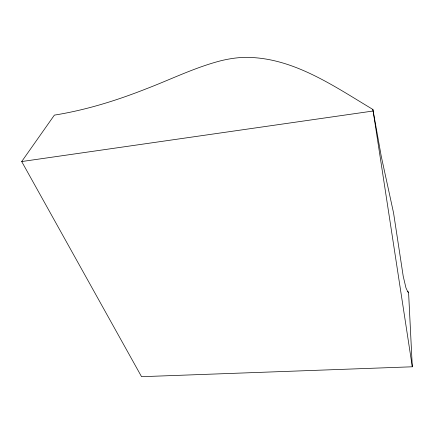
<?xml version="1.0" encoding="UTF-8"?>
<svg xmlns="http://www.w3.org/2000/svg" width="434" height="434" viewBox="0 0 434 434"><rect width="100%" height="100%" fill="white"/><g stroke="black" fill="none" stroke-linecap="round" stroke-linejoin="round"><path stroke-width="0.65" d="M412.3 366.79L372.887 109.444C333.133 85.71 291.187 56.029 242.763 57.424A59.577 25.839 -17.6 0 0 221.107 60.689C195.273 67.303 171.262 79.227 146.448 88.731C116.713 100.476 86.003 110.073 54.38 115.118L21.7 161.546L141.549 376.69L412.3 366.79L408.557 292.109L407.732 291.675L405.98 287.959L403.219 276.268L393.562 212.948L381.253 156.294L372.887 109.444M21.7 161.546L372.877 111.044M407.249 291.773L408.557 292.109"/></g></svg>
